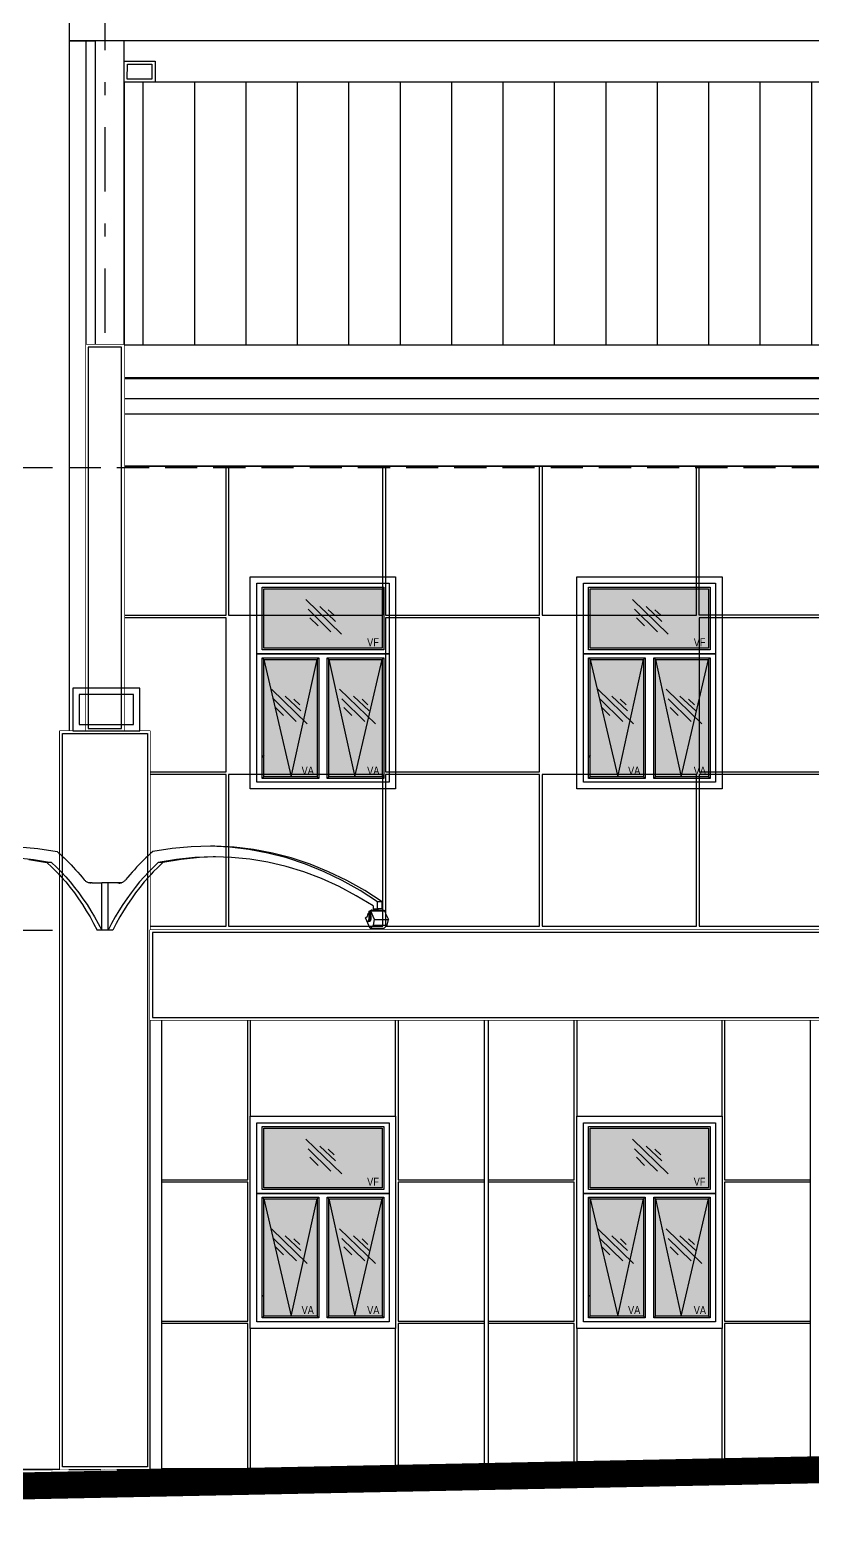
# Model space of a CAD drawing. Extents: x -133 to 84, y -2 to 88.
# Drawn here: x -0.59 to 5.5, y -0.33 to 11.21 of the extents above; entities that cross this region are included whole.
import ezdxf

# ---------------------------------------------------------------- set-up
doc = ezdxf.new("R2010")
doc.units = 0
doc.header["$MEASUREMENT"] = 0
doc.set_wipeout_variables(frame=1)
doc.linetypes.add('RHCG02-4502(DOS ARA)AR-FA-001-08$0$DASHDOT', pattern=[1, 0.5, -0.25, 0, -0.25])
doc.linetypes.add('RHCG02-4502(DOS ARA)AR-FA-001-08$0$HIDDEN', pattern=[0.375, 0.25, -0.125])
for name, color, linetype in [('arq-gaviota', 4, 'Continuous'), ('arq-paredes', 4, 'Continuous'), ('arq-text-detalle de fachada', 1, 'Continuous'), ('arq-ventanas', 1, 'Continuous'), ('Cotas', 1, 'Continuous'), ('DISEÑO', 2, 'Continuous'), ('luminarias', 3, 'Continuous'), ('Notas', 1, 'Continuous'), ('RHCG02-4502(DOS ARA)AR-FA-001-08$0$03', 3, 'Continuous'), ('RHCG02-4502(DOS ARA)AR-FA-001-08$0$06', 6, 'Continuous'), ('RHCG02-4502(DOS ARA)AR-FA-001-08$0$arq-columnas wp', 1, 'Continuous'), ('RHCG02-4502(DOS ARA)AR-FA-001-08$0$arq-ejes-principales', 1, 'RHCG02-4502(DOS ARA)AR-FA-001-08$0$DASHDOT'), ('RHCG02-4502(DOS ARA)AR-FA-001-08$0$arq-fachada', 252, 'Continuous'), ('RHCG02-4502(DOS ARA)AR-FA-001-08$0$arq-hatch', 252, 'Continuous'), ('RHCG02-4502(DOS ARA)AR-FA-001-08$0$arq-niveles', 1, 'Continuous'), ('RHCG02-4502(DOS ARA)AR-FA-001-08$0$LINE', 2, 'Continuous')]:
    doc.layers.add(name, color=color, linetype=linetype)
doc.styles.add('dape 2', font='ARIALN.TTF')

msp = doc.modelspace()

# ---------------------------------------------------------------- hatches: boundary and pattern name
at = {"layer": 'arq-ventanas'}
for points in [[(1.236, 6.857), (2.157, 6.857), (2.157, 6.394), (1.236, 6.394)], [(3.776, 6.857), (4.697, 6.857), (4.697, 6.394), (3.776, 6.394)], [(1.236, 6.307), (1.65, 6.307), (1.65, 5.394), (1.236, 5.394)], [(1.743, 6.307), (2.157, 6.307), (2.157, 5.394), (1.743, 5.394)], [(3.776, 6.307), (4.19, 6.307), (4.19, 5.394), (3.776, 5.394)], [(4.283, 6.307), (4.697, 6.307), (4.697, 5.394), (4.283, 5.394)], [(1.236, 2.657), (2.157, 2.657), (2.157, 2.194), (1.236, 2.194)], [(3.776, 2.657), (4.697, 2.657), (4.697, 2.194), (3.776, 2.194)], [(1.236, 2.107), (1.65, 2.107), (1.65, 1.194), (1.236, 1.194)], [(1.743, 2.107), (2.157, 2.107), (2.157, 1.194), (1.743, 1.194)], [(3.776, 2.107), (4.19, 2.107), (4.19, 1.194), (3.776, 1.194)], [(4.283, 2.107), (4.697, 2.107), (4.697, 1.194), (4.283, 1.194)]]:
    msp.add_hatch(color=254, dxfattribs=at).paths.add_polyline_path(points)

# ---------------------------------------------------------------- linework, layer by layer
at = {"layer": 'arq-gaviota'}
for p, q in [((-0.671, 4.849), (-0.522, 4.836)), ((0.671, 4.849), (0.522, 4.836)), ((0.821, 4.852), (0.671, 4.849)), ((0.856, 4.852), (0.821, 4.852)), ((0.971, 4.845), (0.821, 4.852)), ((1.006, 4.845), (0.856, 4.852)), ((-0.699, 4.765), (-0.557, 4.75)), ((-0.592, 4.75), (-0.451, 4.726)), ((-0.557, 4.75), (-0.415, 4.726)), ((0.557, 4.75), (0.415, 4.726)), ((0.592, 4.75), (0.451, 4.726)), ((0.699, 4.765), (0.557, 4.75)), ((0.735, 4.765), (0.592, 4.75)), ((0.842, 4.77), (0.699, 4.765)), ((0.861, 4.77), (0.735, 4.765)), ((0.861, 4.77), (0.842, 4.77)), ((0.984, 4.766), (0.861, 4.77)), ((1.12, 4.827), (0.971, 4.845)), ((1.126, 4.752), (0.984, 4.766)), ((1.155, 4.827), (1.006, 4.845)), ((1.268, 4.799), (1.12, 4.827)), ((1.268, 4.728), (1.126, 4.752)), ((1.303, 4.799), (1.155, 4.827)), ((1.415, 4.761), (1.268, 4.799)), ((1.45, 4.761), (1.303, 4.799)), ((1.561, 4.712), (1.415, 4.761)), ((1.596, 4.712), (1.45, 4.761)), ((-0.415, 4.726), (-0.451, 4.726)), ((-0.451, 4.726), (-0.413, 4.69)), ((0.451, 4.726), (0.413, 4.69)), ((0.451, 4.726), (0.415, 4.726)), ((1.409, 4.695), (1.268, 4.728)), ((1.548, 4.652), (1.409, 4.695)), ((1.686, 4.6), (1.548, 4.652)), ((1.705, 4.654), (1.561, 4.712)), ((1.74, 4.654), (1.596, 4.712)), ((1.846, 4.585), (1.705, 4.654)), ((1.882, 4.585), (1.74, 4.654)), ((1.821, 4.538), (1.686, 4.6)), ((1.955, 4.467), (1.821, 4.538)), ((1.985, 4.507), (1.846, 4.585)), ((2.021, 4.507), (1.882, 4.585)), ((2.121, 4.419), (1.985, 4.507)), ((2.157, 4.419), (2.021, 4.507)), ((2.086, 4.388), (1.955, 4.467)), ((2.086, 4.388), (2.086, 4.364)), ((2.121, 4.364), (2.121, 4.419)), ((2.157, 4.419), (2.121, 4.419)), ((2.157, 4.364), (2.157, 4.419)), ((2.086, 4.364), (2.113, 4.364)), ((2.113, 4.364), (2.121, 4.364)), ((2.125, 4.364), (2.121, 4.364)), ((2.157, 4.364), (2.125, 4.364))]:
    msp.add_line(p, q, dxfattribs=at)
at = {"layer": 'arq-paredes', "color": 1}
for points in [[(1.182, 6.9), (2.211, 6.9), (2.211, 6.35), (1.182, 6.35)], [(3.722, 6.9), (4.751, 6.9), (4.751, 6.35), (3.722, 6.35)], [(1.182, 6.35), (2.211, 6.35), (2.211, 5.35), (1.182, 5.35)], [(3.722, 6.35), (4.751, 6.35), (4.751, 5.35), (3.722, 5.35)], [(1.182, 2.7), (2.211, 2.7), (2.211, 2.15), (1.182, 2.15)], [(3.722, 2.7), (4.751, 2.7), (4.751, 2.15), (3.722, 2.15)], [(1.182, 2.15), (2.211, 2.15), (2.211, 1.15), (1.182, 1.15)], [(3.722, 2.15), (4.751, 2.15), (4.751, 1.15), (3.722, 1.15)]]:
    msp.add_lwpolyline(points, close=True, dxfattribs=at)
at = {"layer": 'arq-ventanas'}
for p, q in [((1.841, 6.503), (1.564, 6.773)), ((1.758, 6.522), (1.58, 6.697)), ((1.672, 6.718), (1.794, 6.603)), ((1.738, 6.694), (1.784, 6.651)), ((4.382, 6.503), (4.104, 6.773)), ((4.298, 6.522), (4.12, 6.697)), ((4.212, 6.718), (4.334, 6.603)), ((4.278, 6.694), (4.324, 6.651)), ((1.658, 6.568), (1.595, 6.631)), ((4.198, 6.568), (4.135, 6.631)), ((1.573, 5.805), (1.295, 6.075)), ((1.489, 5.824), (1.311, 5.999)), ((1.403, 6.02), (1.525, 5.906)), ((2.104, 5.805), (1.826, 6.075)), ((2.021, 5.824), (1.842, 5.999)), ((1.934, 6.02), (2.056, 5.906)), ((4.113, 5.805), (3.835, 6.075)), ((4.03, 5.824), (3.851, 5.999)), ((3.943, 6.02), (4.065, 5.906)), ((4.644, 5.805), (4.367, 6.075)), ((4.561, 5.824), (4.382, 5.999)), ((4.474, 6.02), (4.596, 5.906)), ((1.389, 5.871), (1.326, 5.933)), ((1.469, 5.997), (1.515, 5.953)), ((1.92, 5.871), (1.858, 5.933)), ((2, 5.997), (2.046, 5.953)), ((3.929, 5.871), (3.867, 5.933)), ((4.009, 5.997), (4.055, 5.953)), ((4.46, 5.871), (4.398, 5.933)), ((4.541, 5.997), (4.586, 5.953)), ((1.842, 2.303), (1.564, 2.573)), ((4.382, 2.303), (4.104, 2.573)), ((1.758, 2.322), (1.58, 2.497)), ((1.658, 2.368), (1.595, 2.431)), ((1.672, 2.518), (1.794, 2.403)), ((1.738, 2.494), (1.784, 2.451)), ((4.299, 2.322), (4.12, 2.497)), ((4.198, 2.368), (4.135, 2.431)), ((4.212, 2.518), (4.334, 2.403)), ((4.278, 2.494), (4.324, 2.451)), ((1.573, 1.605), (1.295, 1.875)), ((2.104, 1.605), (1.826, 1.875)), ((4.113, 1.605), (3.835, 1.875)), ((4.644, 1.605), (4.367, 1.875)), ((1.49, 1.624), (1.311, 1.799)), ((1.389, 1.671), (1.326, 1.733)), ((1.403, 1.82), (1.525, 1.706)), ((1.469, 1.797), (1.515, 1.753)), ((2.021, 1.624), (1.842, 1.799)), ((1.92, 1.671), (1.858, 1.733)), ((1.934, 1.82), (2.056, 1.706)), ((2.001, 1.797), (2.046, 1.753)), ((4.03, 1.624), (3.851, 1.799)), ((3.929, 1.671), (3.867, 1.733)), ((3.943, 1.82), (4.065, 1.706)), ((4.01, 1.797), (4.055, 1.753)), ((4.561, 1.624), (4.382, 1.799)), ((4.46, 1.671), (4.398, 1.733)), ((4.474, 1.82), (4.596, 1.706)), ((4.541, 1.797), (4.586, 1.753))]:
    msp.add_line(p, q, dxfattribs=at)
at = {"layer": 'Cotas'}
for p, q in [((2.16, 5.299), (2.16, 5.299)), ((4.7, 5.299), (4.7, 5.299)), ((2.16, 1.099), (2.16, 1.099)), ((4.7, 1.099), (4.7, 1.099))]:
    msp.add_line(p, q, dxfattribs=at)
at = {"layer": 'Cotas', "color": 2}
for points in [[(2.261, 5.299), (1.131, 5.299), (1.131, 6.951), (2.261, 6.951), (2.261, 5.299)], [(4.801, 5.299), (3.671, 5.299), (3.671, 6.951), (4.801, 6.951), (4.801, 5.299)], [(2.261, 1.099), (1.131, 1.099), (1.131, 2.751), (2.261, 2.751), (2.261, 1.099)], [(4.801, 1.099), (3.671, 1.099), (3.671, 2.751), (4.802, 2.751), (4.802, 1.099)]]:
    msp.add_lwpolyline(points, dxfattribs=at)
at = {"layer": 'DISEÑO', "color": 250}
for p, q in [((1.236, 6.307), (1.222, 6.32)), ((1.236, 6.307), (1.45, 5.394)), ((1.45, 5.394), (1.65, 6.307)), ((1.65, 6.307), (1.663, 6.32)), ((1.743, 6.307), (1.73, 6.32)), ((1.743, 6.307), (1.943, 5.394)), ((1.943, 5.394), (2.157, 6.307)), ((2.157, 6.307), (2.17, 6.32)), ((3.776, 6.307), (3.763, 6.32)), ((3.776, 6.307), (3.99, 5.394)), ((3.99, 5.394), (4.19, 6.307)), ((4.19, 6.307), (4.203, 6.32)), ((4.283, 6.307), (4.27, 6.32)), ((4.283, 6.307), (4.483, 5.394)), ((4.483, 5.394), (4.697, 6.307)), ((4.697, 6.307), (4.71, 6.32)), ((1.236, 5.561), (1.222, 5.547)), ((3.776, 5.561), (3.763, 5.547)), ((1.236, 5.394), (1.222, 5.381)), ((1.65, 5.394), (1.663, 5.381)), ((1.743, 5.394), (1.73, 5.381)), ((2.157, 5.394), (2.17, 5.381)), ((3.776, 5.394), (3.763, 5.381)), ((4.19, 5.394), (4.203, 5.381)), ((4.283, 5.394), (4.27, 5.381)), ((4.697, 5.394), (4.71, 5.381)), ((1.236, 2.107), (1.222, 2.12)), ((1.236, 2.107), (1.45, 1.194)), ((1.45, 1.194), (1.65, 2.107)), ((1.65, 2.107), (1.663, 2.12)), ((1.743, 2.107), (1.73, 2.12)), ((1.743, 2.107), (1.943, 1.194)), ((1.943, 1.194), (2.157, 2.107)), ((2.157, 2.107), (2.17, 2.12)), ((3.776, 2.107), (3.763, 2.12)), ((3.776, 2.107), (3.99, 1.194)), ((3.99, 1.194), (4.19, 2.107)), ((4.19, 2.107), (4.203, 2.12)), ((4.283, 2.107), (4.27, 2.12)), ((4.283, 2.107), (4.483, 1.194)), ((4.483, 1.194), (4.697, 2.107)), ((4.697, 2.107), (4.71, 2.12)), ((1.236, 1.361), (1.222, 1.347)), ((3.776, 1.361), (3.763, 1.347)), ((1.236, 1.194), (1.222, 1.181)), ((1.65, 1.194), (1.663, 1.181)), ((1.743, 1.194), (1.73, 1.181)), ((2.157, 1.194), (2.17, 1.181)), ((3.776, 1.194), (3.763, 1.181)), ((4.19, 1.194), (4.203, 1.181)), ((4.283, 1.194), (4.27, 1.181)), ((4.697, 1.194), (4.71, 1.181))]:
    msp.add_line(p, q, dxfattribs=at)
for points in [[(1.222, 6.87), (2.17, 6.87), (2.17, 6.381), (1.222, 6.381)], [(3.763, 6.87), (4.71, 6.87), (4.71, 6.381), (3.763, 6.381)], [(1.222, 6.32), (1.663, 6.32), (1.663, 5.381), (1.222, 5.381)], [(1.73, 6.32), (2.17, 6.32), (2.17, 5.381), (1.73, 5.381)], [(3.763, 6.32), (4.203, 6.32), (4.203, 5.381), (3.763, 5.381)], [(4.27, 6.32), (4.71, 6.32), (4.71, 5.381), (4.27, 5.381)], [(1.222, 2.67), (2.17, 2.67), (2.17, 2.181), (1.222, 2.181)], [(3.763, 2.67), (4.71, 2.67), (4.71, 2.181), (3.763, 2.181)], [(1.222, 2.12), (1.663, 2.12), (1.663, 1.181), (1.222, 1.181)], [(1.73, 2.12), (2.17, 2.12), (2.17, 1.181), (1.73, 1.181)], [(3.763, 2.12), (4.203, 2.12), (4.203, 1.181), (3.763, 1.181)], [(4.27, 2.12), (4.71, 2.12), (4.71, 1.181), (4.27, 1.181)]]:
    msp.add_lwpolyline(points, close=True, dxfattribs=at)
at = {"layer": 'DISEÑO', "color": 1}
for points in [[(1.236, 6.857), (2.157, 6.857), (2.157, 6.394), (1.236, 6.394)], [(3.776, 6.857), (4.697, 6.857), (4.697, 6.394), (3.776, 6.394)], [(1.236, 6.307), (1.65, 6.307), (1.65, 5.394), (1.236, 5.394)], [(1.743, 6.307), (2.157, 6.307), (2.157, 5.394), (1.743, 5.394)], [(3.776, 6.307), (4.19, 6.307), (4.19, 5.394), (3.776, 5.394)], [(4.283, 6.307), (4.697, 6.307), (4.697, 5.394), (4.283, 5.394)], [(1.236, 2.657), (2.157, 2.657), (2.157, 2.194), (1.236, 2.194)], [(3.776, 2.657), (4.697, 2.657), (4.697, 2.194), (3.776, 2.194)], [(1.236, 2.107), (1.65, 2.107), (1.65, 1.194), (1.236, 1.194)], [(1.743, 2.107), (2.157, 2.107), (2.157, 1.194), (1.743, 1.194)], [(3.776, 2.107), (4.19, 2.107), (4.19, 1.194), (3.776, 1.194)], [(4.283, 2.107), (4.697, 2.107), (4.697, 1.194), (4.283, 1.194)]]:
    msp.add_lwpolyline(points, close=True, dxfattribs=at)
at = {"layer": 'luminarias'}
for p, q in [((2.027, 4.294), (2.043, 4.308)), ((2.043, 4.308), (2.047, 4.33)), ((2.047, 4.33), (2.055, 4.337)), ((2.05, 4.279), (2.048, 4.274)), ((2.048, 4.274), (2.048, 4.269)), ((2.048, 4.269), (2.051, 4.267)), ((2.055, 4.283), (2.05, 4.279)), ((2.055, 4.34), (2.056, 4.346)), ((2.055, 4.337), (2.055, 4.34)), ((2.056, 4.283), (2.055, 4.337)), ((2.056, 4.283), (2.055, 4.283)), ((2.055, 4.268), (2.06, 4.272)), ((2.056, 4.346), (2.06, 4.35)), ((2.059, 4.284), (2.056, 4.283)), ((2.062, 4.282), (2.059, 4.284)), ((2.066, 4.284), (2.059, 4.284)), ((2.06, 4.35), (2.065, 4.353)), ((2.06, 4.272), (2.062, 4.277)), ((2.062, 4.277), (2.062, 4.282)), ((2.062, 4.268), (2.067, 4.272)), ((2.065, 4.353), (2.071, 4.354)), ((2.065, 4.341), (2.066, 4.346)), ((2.066, 4.284), (2.065, 4.341)), ((2.066, 4.346), (2.069, 4.35)), ((2.068, 4.283), (2.066, 4.284)), ((2.066, 4.284), (2.066, 4.284)), ((2.068, 4.345), (2.067, 4.341)), ((2.067, 4.341), (2.068, 4.283)), ((2.067, 4.273), (2.068, 4.274)), ((2.068, 4.273), (2.067, 4.273)), ((2.067, 4.272), (2.067, 4.273)), ((2.069, 4.347), (2.068, 4.345)), ((2.069, 4.282), (2.068, 4.283)), ((2.068, 4.274), (2.069, 4.277)), ((2.068, 4.274), (2.068, 4.273)), ((2.069, 4.35), (2.075, 4.353)), ((2.071, 4.349), (2.069, 4.347)), ((2.098, 4.283), (2.069, 4.347)), ((2.069, 4.277), (2.069, 4.282)), ((2.081, 4.354), (2.071, 4.354)), ((2.075, 4.352), (2.071, 4.349)), ((2.071, 4.349), (2.167, 4.349)), ((2.071, 4.349), (2.071, 4.349)), ((2.075, 4.353), (2.081, 4.354)), ((2.079, 4.352), (2.075, 4.352)), ((2.081, 4.353), (2.079, 4.352)), ((2.079, 4.352), (2.157, 4.352)), ((2.081, 4.354), (2.113, 4.354)), ((2.167, 4.353), (2.081, 4.353)), ((2.098, 4.283), (2.205, 4.283)), ((2.113, 4.354), (2.113, 4.364)), ((2.113, 4.354), (2.125, 4.354)), ((2.125, 4.354), (2.125, 4.364)), ((2.125, 4.354), (2.168, 4.354)), ((2.157, 4.352), (2.163, 4.351)), ((2.163, 4.351), (2.167, 4.349)), ((2.173, 4.352), (2.167, 4.353)), ((2.167, 4.349), (2.175, 4.349)), ((2.168, 4.354), (2.174, 4.353)), ((2.178, 4.349), (2.173, 4.352)), ((2.174, 4.353), (2.179, 4.35)), ((2.175, 4.349), (2.182, 4.334)), ((2.181, 4.345), (2.178, 4.349)), ((2.179, 4.35), (2.183, 4.346)), ((2.182, 4.341), (2.181, 4.345)), ((2.182, 4.334), (2.182, 4.341)), ((2.182, 4.334), (2.184, 4.33)), ((2.183, 4.346), (2.184, 4.341)), ((2.184, 4.341), (2.184, 4.33)), ((2.184, 4.33), (2.205, 4.283)), ((2.051, 4.267), (2.055, 4.268)), ((2.058, 4.267), (2.051, 4.267)), ((2.058, 4.267), (2.062, 4.268))]:
    msp.add_line(p, q, dxfattribs=at)
at = {"layer": 'luminarias', "color": 6}
for points in [[(0.15, 10.965), (0.391, 10.965), (0.39, 10.8), (0.149, 10.8)], [(0.175, 10.94), (0.366, 10.94), (0.365, 10.825), (0.174, 10.825)]]:
    msp.add_lwpolyline(points, close=True, dxfattribs=at)
at = {"layer": 'Notas', "color": 8}
for points in [[(2.952, 3.607), (0.44, 3.607), (0.44, 0.007), (2.952, 0.007)], [(5.489, 3.607), (2.982, 3.607), (2.982, 0.007), (5.489, 0.007)]]:
    msp.add_lwpolyline(points, close=True, dxfattribs=at)
at = {"layer": 'RHCG02-4502(DOS ARA)AR-FA-001-08$0$03'}
msp.add_line((7.849, 10.802), (0.15, 10.802), dxfattribs=at)
at = {"layer": 'RHCG02-4502(DOS ARA)AR-FA-001-08$0$06'}
msp.add_line((-5.13, -0.1), (12.321, -0.1), dxfattribs=at)
at = {"layer": 'RHCG02-4502(DOS ARA)AR-FA-001-08$0$arq-columnas wp', "color": 1}
msp.add_lwpolyline([(0.35, 0), (-0.35, 0), (-0.35, 5.75), (-0.15, 5.75), (-0.15, 8.757), (0.15, 8.757), (0.15, 5.75), (0.35, 5.75)], close=True, dxfattribs=at)
at = {"layer": 'RHCG02-4502(DOS ARA)AR-FA-001-08$0$arq-ejes-principales'}
msp.add_line((0, 15.95), (0, 7.334), dxfattribs=at)
at = {"layer": 'RHCG02-4502(DOS ARA)AR-FA-001-08$0$arq-fachada', "color": 4}
for points in [[(-0.275, 11.392), (56.275, 11.392), (56.275, 11.123), (-0.275, 11.123)], [(56.075, 7.812), (-0.075, 7.812), (-0.075, 8.501), (56.075, 8.501)]]:
    msp.add_lwpolyline(points, close=True, dxfattribs=at)
at = {"layer": 'RHCG02-4502(DOS ARA)AR-FA-001-08$0$arq-fachada', "color": 251}
for points in [[(-0.075, 0.007), (-0.275, 0.007), (-0.275, 11.123), (-0.075, 11.123)], [(0.942, 7.811), (-0.075, 7.811), (-0.075, 6.651), (0.942, 6.651)], [(2.162, 7.811), (0.962, 7.811), (0.962, 6.651), (2.162, 6.651)], [(3.382, 7.811), (2.182, 7.811), (2.182, 6.651), (3.382, 6.651)], [(4.602, 7.811), (3.402, 7.811), (3.402, 6.651), (4.602, 6.651)], [(4.622, 7.811), (5.822, 7.811), (5.822, 6.651), (4.622, 6.651)], [(0.942, 6.631), (-0.075, 6.631), (-0.075, 5.431), (0.942, 5.431)], [(3.382, 6.631), (2.182, 6.631), (2.182, 5.431), (3.382, 5.431)], [(5.822, 6.631), (4.622, 6.631), (4.622, 5.431), (5.822, 5.431)], [(0.942, 5.411), (-0.075, 5.411), (-0.075, 4.231), (0.942, 4.231)], [(2.162, 5.411), (0.962, 5.411), (0.962, 4.231), (2.162, 4.231)], [(3.382, 5.411), (2.182, 5.411), (2.182, 4.231), (3.382, 4.231)], [(4.602, 5.411), (3.402, 5.411), (3.402, 4.231), (4.602, 4.231)], [(5.822, 5.411), (4.622, 5.411), (4.622, 4.231), (5.822, 4.231)], [(0.942, 3.9), (-0.075, 3.9), (-0.075, 3.623), (0.942, 3.623)], [(2.162, 3.9), (0.962, 3.9), (0.962, 3.623), (2.162, 3.623)], [(2.182, 3.9), (3.382, 3.9), (3.382, 3.623), (2.182, 3.623)], [(3.402, 3.9), (4.602, 3.9), (4.602, 3.623), (3.402, 3.623)], [(5.822, 3.9), (4.622, 3.9), (4.622, 3.623), (5.822, 3.623)], [(1.111, 3.607), (0.44, 3.607), (0.44, 2.256), (1.111, 2.256)], [(2.261, 3.607), (1.131, 3.607), (1.131, 2.751), (2.261, 2.751)], [(2.952, 3.607), (2.281, 3.607), (2.281, 2.256), (2.952, 2.256)], [(3.651, 3.607), (2.982, 3.607), (2.982, 2.256), (3.651, 2.256)], [(4.801, 3.607), (3.671, 3.607), (3.671, 2.751), (4.801, 2.751)], [(5.489, 3.607), (4.821, 3.607), (4.821, 2.256), (5.489, 2.256)], [(1.111, 2.236), (0.44, 2.236), (0.44, 1.156), (1.111, 1.156)], [(2.952, 2.236), (2.281, 2.236), (2.281, 1.156), (2.952, 1.156)], [(3.651, 2.236), (2.982, 2.236), (2.982, 1.156), (3.651, 1.156)], [(5.489, 2.236), (4.821, 2.236), (4.821, 1.156), (5.489, 1.156)], [(1.111, 1.136), (0.44, 1.136), (0.44, -0.044), (1.111, -0.044)], [(2.261, 1.099), (1.131, 1.099), (1.131, -0.044), (2.261, -0.044)], [(2.952, 1.136), (2.281, 1.136), (2.281, -0.044), (2.952, -0.044)], [(3.651, 1.136), (2.982, 1.136), (2.982, 0.007), (3.651, 0.007)], [(4.801, 1.099), (3.671, 1.099), (3.671, -0.044), (4.801, -0.044)], [(5.489, 1.136), (4.821, 1.136), (4.821, 0.007), (5.489, 0.007)]]:
    msp.add_lwpolyline(points, close=True, dxfattribs=at)
at = {"layer": 'RHCG02-4502(DOS ARA)AR-FA-001-08$0$arq-fachada', "color": 1}
for points in [[(0.15, 11.123), (-0.15, 11.123), (-0.15, 8.758), (0.15, 8.758)], [(-0.15, 8.495), (56.15, 8.495), (56.15, 8.215), (-0.15, 8.215)]]:
    msp.add_lwpolyline(points, close=True, dxfattribs=at)
at = {"layer": 'RHCG02-4502(DOS ARA)AR-FA-001-08$0$arq-fachada', "color": 6}
for points in [[(-0.075, 8.757), (56.075, 8.757), (56.075, 8.336), (-0.075, 8.336)], [(-0.075, 4.2), (40.2, 4.2), (40.2, 3.9), (-0.075, 3.9)]]:
    msp.add_lwpolyline(points, close=True, dxfattribs=at)
at = {"layer": 'RHCG02-4502(DOS ARA)AR-FA-001-08$0$arq-fachada', "color": 5}
for points in [[(-0.075, 7.811), (8.075, 7.811), (8.075, 4.2), (-0.075, 4.2)], [(40.2, 0), (-2.904, 0), (-2.904, -0.1), (40.2, -0.1)]]:
    msp.add_lwpolyline(points, close=True, dxfattribs=at)
at = {"layer": 'RHCG02-4502(DOS ARA)AR-FA-001-08$0$arq-niveles', "color": 1, "linetype": 'RHCG02-4502(DOS ARA)AR-FA-001-08$0$HIDDEN'}
msp.add_line((-8.532, 4.2), (58.397, 4.2), dxfattribs=at)

# ---------------------------------------------------------------- texts
at = {"layer": 'arq-text-detalle de fachada', "char_height": 0.0623, "width": 0.00136, "attachment_point": 1, "style": 'dape 2'}
for s, insert in [('VF', (2.04, 6.472)), ('VF', (4.581, 6.472)), ('VA', (1.53, 5.473)), ('VA', (2.04, 5.472)), ('VA', (4.07, 5.473)), ('VA', (4.581, 5.472)), ('VF', (2.04, 2.272)), ('VF', (4.581, 2.272)), ('VA', (1.53, 1.273)), ('VA', (2.04, 1.272)), ('VA', (4.07, 1.273)), ('VA', (4.581, 1.272))]:
    msp.add_mtext(s, dxfattribs=dict(at, insert=insert))

# ---------------------------------------------------------------- next in the draw order: wipeouts: each hides what was drawn before it
at = {"color": 1}
msp.add_wipeout([(0.35, 0), (-0.35, 0), (-0.35, 5.75), (-0.15, 5.75), (-0.15, 8.757), (0.15, 8.757), (0.15, 5.75), (0.35, 5.75)], dxfattribs=at).dxf.layer = 'RHCG02-4502(DOS ARA)AR-FA-001-08$0$arq-columnas wp'

# ---------------------------------------------------------------- next in the draw order: hatches: boundary and pattern name
at = {"layer": 'RHCG02-4502(DOS ARA)AR-FA-001-08$0$arq-fachada'}
h = msp.add_hatch(dxfattribs=at)
h.set_pattern_fill('_USER', color=1, scale=0.4, angle=90, style=0, pattern_type=0)
h.set_pattern_definition([(90, (-1609.30163, 935.8342), (-0.4, 2e-17), [])])
h.paths.add_polyline_path([(7.85, 10.802), (0.15, 10.802), (0.15, 8.757), (7.85, 8.757)])
h.paths.add_polyline_path([(15.85, 10.802), (8.15, 10.802), (8.15, 8.757), (15.85, 8.757)])
h.paths.add_polyline_path([(23.85, 10.802), (16.15, 10.802), (16.15, 8.757), (23.85, 8.757)])
h.paths.add_polyline_path([(31.85, 10.802), (24.15, 10.802), (24.15, 8.757), (31.85, 8.757)])
h.paths.add_polyline_path([(39.85, 10.802), (32.15, 10.802), (32.15, 8.757), (39.85, 8.757)])
h.paths.add_polyline_path([(47.85, 10.802), (40.15, 10.802), (40.15, 8.757), (47.85, 8.757)])
h.paths.add_polyline_path([(55.85, 10.802), (48.15, 10.802), (48.15, 8.757), (55.85, 8.757)])

# ---------------------------------------------------------------- next in the draw order: linework, layer by layer
at = {"layer": 'arq-gaviota'}
for p, q in [((-0.522, 4.836), (-0.373, 4.812)), ((-0.373, 4.812), (-0.355, 4.795)), ((-0.355, 4.795), (-0.336, 4.779)), ((-0.336, 4.779), (-0.318, 4.761)), ((-0.318, 4.761), (-0.3, 4.744)), ((-0.3, 4.744), (-0.282, 4.726)), ((0.3, 4.744), (0.282, 4.726)), ((0.318, 4.761), (0.3, 4.744)), ((0.336, 4.779), (0.318, 4.761)), ((0.355, 4.795), (0.336, 4.779)), ((0.373, 4.812), (0.355, 4.795)), ((0.522, 4.836), (0.373, 4.812)), ((-0.415, 4.726), (-0.378, 4.69)), ((-0.413, 4.69), (-0.376, 4.653)), ((-0.378, 4.69), (-0.341, 4.653)), ((-0.376, 4.653), (-0.341, 4.614)), ((-0.341, 4.653), (-0.305, 4.614)), ((-0.341, 4.614), (-0.305, 4.574)), ((-0.305, 4.614), (-0.27, 4.574)), ((-0.282, 4.726), (-0.264, 4.708)), ((-0.264, 4.708), (-0.246, 4.689)), ((-0.246, 4.689), (-0.229, 4.67)), ((-0.229, 4.67), (-0.212, 4.651)), ((-0.212, 4.651), (-0.194, 4.631)), ((-0.194, 4.631), (-0.178, 4.611)), ((0.194, 4.631), (0.178, 4.611)), ((0.212, 4.651), (0.194, 4.631)), ((0.229, 4.67), (0.212, 4.651)), ((0.246, 4.689), (0.229, 4.67)), ((0.264, 4.708), (0.246, 4.689)), ((0.282, 4.726), (0.264, 4.708)), ((0.305, 4.614), (0.27, 4.574)), ((0.341, 4.653), (0.305, 4.614)), ((0.341, 4.614), (0.305, 4.574)), ((0.378, 4.69), (0.341, 4.653)), ((0.376, 4.653), (0.341, 4.614)), ((0.413, 4.69), (0.376, 4.653)), ((0.415, 4.726), (0.378, 4.69)), ((-0.305, 4.574), (-0.271, 4.532)), ((-0.271, 4.532), (-0.238, 4.489)), ((-0.27, 4.574), (-0.236, 4.532)), ((-0.236, 4.532), (-0.203, 4.489)), ((-0.178, 4.611), (-0.161, 4.591)), ((-0.157, 4.586), (-0.161, 4.591)), ((-0.152, 4.582), (-0.157, 4.586)), ((-0.148, 4.578), (-0.152, 4.582)), ((-0.143, 4.575), (-0.148, 4.578)), ((-0.138, 4.572), (-0.143, 4.575)), ((-0.132, 4.57), (-0.138, 4.572)), ((-0.129, 4.568), (-0.132, 4.57)), ((-0.1, 4.568), (-0.129, 4.568)), ((-0.127, 4.568), (-0.129, 4.568)), ((-0.122, 4.567), (-0.127, 4.568)), ((-0.116, 4.566), (-0.122, 4.567)), ((-0.111, 4.566), (-0.116, 4.566)), ((-0.105, 4.567), (-0.111, 4.566)), ((-0.1, 4.568), (-0.105, 4.567)), ((-0.1, 4.568), (-0.025, 4.568)), ((-0.025, 4.2), (-0.025, 4.568)), ((0.025, 4.568), (-0.025, 4.568)), ((0.1, 4.568), (0.025, 4.568)), ((0.025, 4.2), (0.025, 4.568)), ((0.129, 4.568), (0.1, 4.568)), ((0.1, 4.568), (0.105, 4.567)), ((0.105, 4.567), (0.111, 4.566)), ((0.111, 4.566), (0.116, 4.566)), ((0.116, 4.566), (0.122, 4.567)), ((0.122, 4.567), (0.127, 4.568)), ((0.127, 4.568), (0.129, 4.568)), ((0.129, 4.568), (0.132, 4.57)), ((0.132, 4.57), (0.138, 4.572)), ((0.138, 4.572), (0.143, 4.575)), ((0.143, 4.575), (0.148, 4.578)), ((0.148, 4.578), (0.152, 4.582)), ((0.152, 4.582), (0.157, 4.586)), ((0.157, 4.586), (0.161, 4.591)), ((0.178, 4.611), (0.161, 4.591)), ((0.236, 4.532), (0.203, 4.489)), ((0.27, 4.574), (0.236, 4.532)), ((0.271, 4.532), (0.238, 4.489)), ((0.305, 4.574), (0.271, 4.532)), ((-0.238, 4.489), (-0.206, 4.444)), ((-0.206, 4.444), (-0.175, 4.398)), ((-0.203, 4.489), (-0.171, 4.444)), ((-0.175, 4.398), (-0.145, 4.35)), ((-0.171, 4.444), (-0.139, 4.398)), ((-0.139, 4.398), (-0.109, 4.35)), ((0.139, 4.398), (0.109, 4.35)), ((0.171, 4.444), (0.139, 4.398)), ((0.175, 4.398), (0.145, 4.35)), ((0.203, 4.489), (0.171, 4.444)), ((0.206, 4.444), (0.175, 4.398)), ((0.238, 4.489), (0.206, 4.444)), ((-0.145, 4.35), (-0.116, 4.302)), ((-0.116, 4.302), (-0.088, 4.251)), ((-0.109, 4.35), (-0.08, 4.302)), ((-0.08, 4.302), (-0.052, 4.251)), ((0.08, 4.302), (0.052, 4.251)), ((0.109, 4.35), (0.08, 4.302)), ((0.116, 4.302), (0.088, 4.251)), ((0.145, 4.35), (0.116, 4.302)), ((-0.088, 4.251), (-0.061, 4.2)), ((-0.025, 4.2), (-0.061, 4.2)), ((-0.052, 4.251), (-0.025, 4.2)), ((0.025, 4.2), (-0.025, 4.2)), ((0.052, 4.251), (0.025, 4.2)), ((0.061, 4.2), (0.025, 4.2)), ((0.088, 4.251), (0.061, 4.2))]:
    msp.add_line(p, q, dxfattribs=at)
at = {"layer": 'luminarias'}
for points in [[(-0.25, 5.75), (0.272, 5.75), (0.272, 6.084), (-0.25, 6.084)], [(-0.2, 5.8), (0.222, 5.8), (0.222, 6.034), (-0.2, 6.034)]]:
    msp.add_lwpolyline(points, close=True, dxfattribs=at)
at = {"layer": 'RHCG02-4502(DOS ARA)AR-FA-001-08$0$arq-columnas wp', "color": 4}
msp.add_lwpolyline([(0.13, 8.737), (-0.13, 8.737), (-0.13, 5.77), (0.13, 5.77)], close=True, dxfattribs=at)
at = {"layer": 'RHCG02-4502(DOS ARA)AR-FA-001-08$0$arq-columnas wp', "color": 6}
for points in [[(-0.33, 5.73), (0.33, 5.73), (0.33, 0.02), (-0.33, 0.02)], [(7.63, 4.18), (0.37, 4.18), (0.37, 3.52), (7.63, 3.52)]]:
    msp.add_lwpolyline(points, close=True, dxfattribs=at)
at = {"layer": 'RHCG02-4502(DOS ARA)AR-FA-001-08$0$arq-columnas wp', "color": 1}
for points in [[(7.65, 4.2), (0.35, 4.2), (0.35, 0), (7.65, 0)], [(7.65, 4.2), (0.35, 4.2), (0.35, 3.5), (7.65, 3.5)]]:
    msp.add_lwpolyline(points, close=True, dxfattribs=at)
at = {"layer": 'RHCG02-4502(DOS ARA)AR-FA-001-08$0$arq-fachada', "color": 2}
msp.add_line((0, 0), (0, 0), dxfattribs=at)
at = {"layer": 'RHCG02-4502(DOS ARA)AR-FA-001-08$0$arq-fachada', "color": 1}
msp.add_lwpolyline([(7.85, 10.802), (0.15, 10.802), (0.15, 8.757), (7.85, 8.757)], close=True, dxfattribs=at)
at = {"layer": 'RHCG02-4502(DOS ARA)AR-FA-001-08$0$arq-hatch', "color": 253, "const_width": 0.2}
msp.add_lwpolyline([(79.51, 1.498), (-5.535, -0.226)], dxfattribs=at)
at = {"layer": 'RHCG02-4502(DOS ARA)AR-FA-001-08$0$arq-niveles', "color": 1, "linetype": 'RHCG02-4502(DOS ARA)AR-FA-001-08$0$HIDDEN'}
for p, q in [((-8.532, 7.8), (58.397, 7.8)), ((-8.532, 0), (58.397, 0))]:
    msp.add_line(p, q, dxfattribs=at)
at = {"layer": 'RHCG02-4502(DOS ARA)AR-FA-001-08$0$LINE', "color": 6}
for points in [[(79.51, 1.398), (79.51, 1.598), (-5.535, -0.126)], [(-5.535, -0.326), (79.51, 1.398)]]:
    msp.add_lwpolyline(points, dxfattribs=at)

# ---------------------------------------------------------------- next in the draw order: wipeouts: each hides what was drawn before it
at = {"color": 1}
msp.add_wipeout([(7.65, 4.2), (0.35, 4.2), (0.35, 3.5), (7.65, 3.5)], dxfattribs=at).dxf.layer = 'RHCG02-4502(DOS ARA)AR-FA-001-08$0$arq-columnas wp'

# ---------------------------------------------------------------- next in the draw order: linework, layer by layer
at = {"layer": 'luminarias'}
for p, q in [((2.063, 4.213), (2.027, 4.294)), ((2.09, 4.237), (2.098, 4.283)), ((2.196, 4.237), (2.205, 4.283)), ((2.063, 4.213), (2.09, 4.237)), ((2.17, 4.213), (2.063, 4.213)), ((2.09, 4.237), (2.196, 4.237)), ((2.17, 4.213), (2.196, 4.237))]:
    msp.add_line(p, q, dxfattribs=at)
at = {"layer": 'RHCG02-4502(DOS ARA)AR-FA-001-08$0$arq-columnas wp', "color": 6}
msp.add_lwpolyline([(7.63, 4.18), (0.37, 4.18), (0.37, 3.52), (7.63, 3.52)], close=True, dxfattribs=at)

doc.saveas('drawing.dxf')
